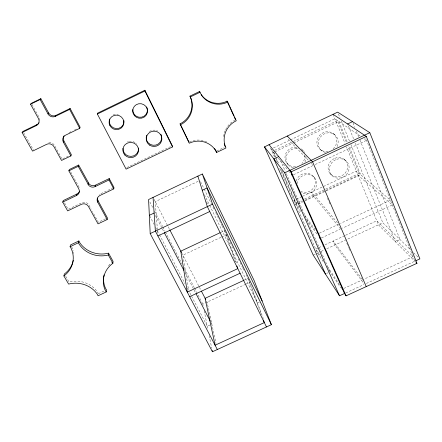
<?xml version="1.0" encoding="UTF-8"?>
<svg xmlns="http://www.w3.org/2000/svg" width="442" height="442" viewBox="0 0 442 442"><rect width="100%" height="100%" fill="white"/><g stroke="black" fill="none" stroke-linecap="round" stroke-linejoin="round"><path stroke-width="0.33" stroke-dasharray="2.21 1.66" d="M69.134 132.611L70.969 131.722M74.643 129.942L76.477 129.053M68.278 156.197L62.084 159.181L54.554 145.495A5.354 5.061 23.5 0 0 47.344 143.153M126.815 167.529L170.463 146.645M113.356 187.723L100.179 194.016A5.155 4.884 7.3 0 0 99.069 194.729M216.718 150.96L224.122 147.435M105.572 218.757L98.317 222.204L92.428 211.486M198.099 181.314L155.236 201.646L157.468 230.475M273.421 147.943L289.184 140.473L309.074 161.004M290.422 139.882L334.898 118.793L360.302 136.114M274.604 150.363L292.659 141.805M293.284 141.512L337.489 120.561L346.633 142.86M274.924 151.833L292.936 143.296M293.56 143.004L338.898 121.522L347.197 141.794M293.438 174.778L313.334 165.402L311.439 163.446M315.19 164.529L366.512 140.352L364.252 138.81M220.757 232.404L224.508 230.647L227.138 236.034M301.886 196.591L293.919 200.325L299.554 208.138M302.499 196.303L356.363 171.043L390.43 200.154L340.533 223.365M98.345 293.681L104.152 290.958M220.884 237.348L182.85 255.178L188.552 289.864M221.508 237.056L226.497 234.719M297.77 202.215L295.908 203.088L280.836 169.363M298.389 201.922L302.113 200.176M304.593 199.016L325.058 189.425M325.677 189.137L359.164 173.441L348.197 146.683M297.002 203.911L295.781 204.486L300.974 211.74M297.615 203.624L302.505 201.331M304.952 200.182L325.284 190.662M325.903 190.369L358.103 175.281L392.363 204.983L342.572 228.122M298.239 203.994L302.61 201.95M305.107 200.778L360.689 174.739L348.755 145.595M319.323 233.232L338.66 224.238L311.693 191.994L313.516 196.171L340.705 228.989M321.411 237.951L340.08 229.276M244.161 280.189L247.26 278.753M318.223 247.951L315.743 249.106L321.096 257.089M318.842 247.664L322.566 245.934M325.052 244.785L344.975 235.542M345.6 235.249L376.788 220.779L413.016 256.636L363.827 279.245M203.099 305.461L202.828 304.118L244.829 284.642M245.448 284.355L249.78 282.344L246.155 274.935M313.185 255.067L320.61 251.625M321.229 251.338L324.329 249.901M326.804 248.758L382.827 222.785L410.706 249.929M210.143 324.975L207.304 326.284L188.828 290.919M259.261 302.295L257.542 303.09L209.536 205.127M326.583 273.465L328.323 272.664M343.782 288.455L362.584 279.814M345.754 292.924L363.893 284.598M366.379 283.455L414.845 261.205L365.6 138.064M332.997 133.434L334.367 134.478M343.992 159.175L345.417 160.385M320.748 149.86L322.019 151.015M413.607 252.758L419.414 258.41M330.041 173.607L331.367 174.91M415.69 262.051L378.451 224.818L346.44 146.893M313.477 176.524L314.687 177.85M287.073 163.402L288.112 164.651M270.996 149.092L276.189 155.529M278.355 158.208L288.737 171.076M289.167 171.612L290.035 172.684M362.169 279.267L333.119 241.039L334.859 245.023L364.109 283.764M304.792 215.392L315.66 230.464M306.571 219.552L317.77 235.183M327.605 266.786L339.848 285.04M323.218 261.609L317.511 253.062L279.184 167.385M329.296 270.719L340.705 287.803M65.742 276.289L69.096 282.057A25.034 22.581 3 0 1 97.699 292.333L98.13 293.234M64.565 202.895L68.156 209.298L81.858 202.756A5.166 4.851 9.4 0 1 88.831 204.939L91.118 209.105M23.619 132.617L33.343 149.926M70.67 171.888L79.179 187.375A5.221 4.923 13.2 0 1 79.654 188.596M32.001 104.511L39.189 117.566A5.47 5.16 30.3 0 1 39.565 118.423M149.65 215.911L154.109 224.448M155.706 227.497L156.976 229.934M157.297 230.547L159.208 234.205M159.523 234.812L185.005 283.598M187.237 287.869L188.507 290.306M155.391 215.475L162.054 228.299M162.369 228.912L163.954 231.967M185.209 272.885L193.773 289.372M194.088 289.985L195.673 293.04M210.9 322.351L211.851 324.185M149.855 201.972L153.026 208.088M154.617 211.149L162.546 226.442M162.86 227.05L165.081 231.332M165.402 231.945L181.894 263.747M184.43 268.642L194.265 287.604M194.585 288.217L202.828 304.118M153.998 199.248L167.899 226.193M168.22 226.807L169.479 229.26M181.668 252.879L201.077 290.51M206.519 301.052L207.083 302.146L216.033 343.517M204.37 194.59L209.232 204.508M200.574 181.69L203.895 188.48M204.198 189.099L211.442 203.917M212.95 207.005L214.464 210.094M215.668 212.563L217.177 215.652M217.481 216.271L219.293 219.972M219.591 220.591L222.006 225.53M222.309 226.149L224.42 230.475M228.348 238.503L229.857 241.586M230.155 242.205L231.967 245.912M232.271 246.531L234.382 250.852M235.592 253.321L237.1 256.41M238.31 258.879L239.818 261.968M240.117 262.587L242.531 267.526M242.835 268.145L244.343 271.228M273.681 152.418L275.648 156.822M275.93 157.446L278.736 163.733M281.543 170.015L296.991 204.58M272.736 151.252L275.25 156.871M276.366 159.369L277.206 161.242M270.438 147.843L275.233 158.567M280.41 160.352L285.178 171.06M286.3 173.584L330.063 271.863M288.632 139.208L289.184 140.473M327.494 198.292L329.942 203.983M346.821 243.199L348.727 247.625M348.998 248.26L350.362 251.421M333.058 114.318L344.865 143.059M338.439 114.042L339.997 117.859M341.296 121.036L349.6 141.39M350.898 144.567L382.827 222.785M348.368 125.904L353.821 139.34M355.374 143.18L395.363 241.73L400.054 239.564L359.987 140.125M353.048 122.915L354.849 127.379M356.39 131.202L358.7 136.937M250.481 284.234L263.327 318.544M247.879 278.466L261.465 314.908M226.724 235.359L236.906 264.25M224.508 230.647L235.547 262.183M206.685 201.806L207.502 204.397M204.187 310.837L207.845 328.97M209.193 335.671L211.762 348.412M157.523 231.16L157.844 235.277M297.024 183.634A10.111 9.393 -35.1 0 1 309.56 174.778A10.111 9.393 -35.1 0 1 315.787 187.629A10.111 9.393 -35.1 0 1 301.356 192.568M305.936 156.23A10.249 9.619 -38.2 0 1 304.682 162.507M293.477 167.794A10.249 9.619 -38.2 0 1 286.328 156.192A10.249 9.619 -38.2 0 1 298.582 148.446M302.101 149.932A10.249 9.619 -38.2 0 1 303.538 151.17M303.952 151.639A10.249 9.619 -38.2 0 1 304.682 152.667M325.5 152.496A10.343 9.613 -42.8 0 1 318.953 139.517A10.343 9.613 -42.8 0 1 333.268 133.81A10.343 9.613 -42.8 0 1 336.036 148.297M296.184 181.027A10.039 9.332 -35.1 0 1 308.991 173.623A10.039 9.332 -35.1 0 1 314.571 186.242A10.039 9.332 -35.1 0 1 300.787 191.441M304.776 155.043A10.177 9.558 -38.3 0 1 301.963 163.391M295.615 166.628A10.177 9.558 -38.3 0 1 284.974 157.225A10.177 9.558 -38.3 0 1 296.184 147.131M300.958 148.777A10.177 9.558 -38.3 0 1 302.798 150.479M328.058 151.335A10.271 9.553 -42.9 0 1 317.157 140.103A10.271 9.553 -42.9 0 1 332.273 132.97A10.271 9.553 -42.9 0 1 332.809 149.092M149.363 131.578A7.763 7.602 0.2 0 1 155.822 130.335M156.474 130.523A7.763 7.602 0.2 0 1 157.711 131.064M127.268 142.064A7.774 7.547 8.1 0 1 128.534 141.589M129.191 141.434A7.774 7.547 8.1 0 1 136.578 143.882M113.29 114.898A7.381 7.199 21.3 0 1 118.301 114.379M108.478 265.714A24.984 22.934 -2.4 0 1 111.561 262.537M71.703 246.807A25.807 23.597 9.3 0 1 73.129 250.979M73.378 252.194A25.807 23.597 9.3 0 1 73.576 253.553M39.697 118.865A5.47 5.16 30.3 0 1 39.852 120.23M223.624 136.639A20.619 19.835 -36.4 0 1 225.337 130.23M225.624 129.617A20.619 19.835 -36.4 0 1 234.973 120.091M189.524 141.821A20.437 19.774 -19.3 0 1 203.983 140.915M204.613 141.12A20.437 19.774 -19.3 0 1 207.066 142.131M334.251 158.534L332.003 159.949A10.127 9.332 -39.7 0 0 333.246 176.054A10.127 9.332 -39.7 0 0 347.683 166.965A10.127 9.332 -39.7 0 0 334.251 158.534M335.611 159.744L333.351 161.17A10.199 9.393 -39.6 0 0 334.594 177.375A10.199 9.393 -39.6 0 0 349.13 168.225A10.199 9.393 -39.6 0 0 335.611 159.744"/><path stroke-width="0.66" d="M106.257 291.93L105.423 290.659A25.155 23.072 -2.5 0 1 112.892 263.239L113.064 261.349L108.533 253.15A25.702 24.023 4.3 0 1 79.554 242.387L78.88 240.973L70.565 244.912L70.09 246.713L70.974 248.045A25.984 23.741 9.2 0 1 63.891 275.957L68.621 284.084A25.205 22.713 2.9 0 1 97.422 294.411L98.074 295.764L106.257 291.93L106.478 289.869L105.644 288.609A24.984 22.934 -2.4 0 1 104.047 274.88M112.892 263.239L108.329 254.995L108.533 253.15M107.168 219.536L97.682 202.11A5.194 4.912 7.1 0 1 99.903 195.502L113.782 188.883L113.953 187.441L109.24 178.579L95.406 185.192A5.216 4.956 11.5 0 1 89.174 184.038L78.648 165.043L69.361 169.507L68.864 170.839L78.753 188.822A5.26 4.956 13 0 1 76.576 195.486L62.725 202.105L67.659 210.895L81.455 204.309A5.199 4.884 9.3 0 1 88.477 206.497L98.03 223.873L107.168 219.536L107.384 217.895L97.969 200.58A5.155 4.884 7.3 0 1 97.395 198.099M113.782 188.883L109.03 179.966L109.24 178.579M97.682 202.11L97.969 200.58M78.648 165.043L78.217 166.341L88.82 185.463A5.249 4.989 11.3 0 0 95.096 186.629L95.406 185.192M78.88 240.973L78.466 242.746L79.146 244.172A25.885 24.172 4.2 0 0 108.329 254.995M88.035 184.38L88.394 182.966M63.891 275.957L64.399 273.979A25.807 23.597 9.3 0 0 73.273 260.371M76.576 195.486L77.013 193.988A5.221 4.923 13.2 0 0 79.549 191.148M97.373 114.042L97.665 113.108L144.877 90.24L172.303 145.766L172.546 146.915L126.114 169.126L97.373 114.042L144.926 91.008L144.877 90.24M62.725 202.105L63.261 200.569L77.013 193.988M39.073 122.788A5.47 5.16 30.3 0 1 37.062 124.561L22.945 131.423L22.1 132.501L32.575 151.131L46.681 144.307A5.392 5.1 23.4 0 1 53.941 146.661L61.532 160.44L70.891 155.932L71.372 154.706L63.897 140.976A5.343 5.1 23.7 0 1 64.062 135.849M70.891 155.932L63.355 142.114A5.381 5.133 23.5 0 1 65.543 135.18L79.726 128.318L80.151 127.274L70.134 108.494L55.941 115.39L55.333 116.351A5.497 5.232 31.4 0 1 47.979 113.914L40.139 99.522L40.863 98.676L48.642 112.964A5.459 5.194 31.6 0 0 55.941 115.39M63.355 142.114L63.897 140.976M55.333 116.351L69.632 109.406L70.134 108.494M47.979 113.914L48.642 112.964M22.1 132.501L36.321 125.589L37.062 124.561M36.321 125.589A5.508 5.194 30.1 0 0 38.454 118.544L30.553 104.201L31.349 103.323L40.863 98.676M180.358 124.837A21.128 20.984 -14.4 0 0 190.331 96.936L200.027 92.262L199.585 91.483L189.955 96.124A20.973 20.84 -14.4 0 1 180.054 123.832L189.281 143.225A20.581 19.907 -19.3 0 1 216.652 152.435L225.972 147.998A20.768 19.962 -36.2 0 1 236.271 120.76L227.663 101.958L227.022 101.113L225.42 101.969A21.266 20.802 -57 0 1 201.27 94.704M227.663 101.958L226.05 102.82A21.42 20.951 -56.6 0 1 201.729 95.505L199.585 91.483M30.553 104.201L40.139 99.522M68.864 170.839L78.217 166.341M95.096 186.629L109.03 179.966M202.359 173.993L148.589 199.53L150.197 233.575L212.442 351.76L271.405 324.682L254.062 280.361L202.359 173.993L212.552 204.154L271.405 324.682M333.058 114.318L366.296 136.429L416.955 263.316L346.069 295.842L344.506 293.494L339.511 295.786L313.185 255.067L264.487 146.866L337.66 112.135L369.81 132.683L419.9 258.885L415.966 260.686M70.09 246.713L78.764 242.603M149.335 215.304L154.125 213.033M202.248 190.248L207.077 187.96L262.128 300.974M278.725 156.573L273.841 158.882L325.428 274.001M347.589 123.981L352.534 121.638M150.197 233.575L212.552 204.154M264.487 146.866L284.687 172.828L369.81 132.683M269.034 144.711L291.195 171.839L366.296 136.429M157.893 235.962L209.74 211.525M220.133 232.696L180.778 251.161L187.292 292.129L237.802 268.62L236.901 266.045M189.668 296.665L240.072 273.233M243.542 280.477L205.11 298.317L215.083 345.224L264.327 322.583L263.371 320.025M416.11 262.471L416.955 263.316M287.256 136.059L312.555 161.766L366.236 286.587M291.333 174.292L292.195 175.363M319.367 237.415L320.168 238.531M341.765 287.891L342.528 289.029M69.632 109.406L79.726 128.318M217.331 349.517L155.369 231.138L153.048 197.408M164.275 232.575L183.938 270.443M195.994 293.648L210.265 321.13M169.794 229.873L181.491 252.531M201.397 291.118L205.817 299.693M144.926 91.008L172.546 146.915M266.471 326.947L207.331 206.618L197.861 176.131M180.054 123.832L188.916 142.097M216.652 152.435L216.099 151.252A20.437 19.774 -19.3 0 0 214.464 148.451M189.955 96.124L190.331 96.936M227.022 101.113L229.017 105.472M229.586 106.715L233.862 116.053M234.437 117.301L235.575 119.793M284.687 172.828L339.511 295.786M291.195 171.839L346.069 295.842M289.974 170.336L344.506 293.494M212.171 350.423L212.442 351.76M123.937 120.649A7.381 7.199 21.3 0 1 115.926 128.561A7.381 7.199 21.3 0 1 109.627 119.053M161.667 136.926A7.763 7.602 0.2 0 1 153.081 145.263A7.763 7.602 0.2 0 1 146.595 135.269M160.927 134.39A7.763 7.602 0.2 0 1 161.568 136.269M146.689 106.898A7.365 7.26 19.4 0 1 141.556 117.196A7.365 7.26 19.4 0 1 132.755 109.561M138.479 148.048A7.774 7.547 8.1 0 1 130.987 156.385A7.774 7.547 8.1 0 1 123.003 148.363M225.359 146.843A20.619 19.835 -36.4 0 1 224.232 143.794M149.678 145.147A7.818 7.652 -0.1 0 0 161.855 139.352A7.818 7.652 -0.1 0 0 150.639 131.926A7.818 7.652 -0.1 0 0 149.678 145.147M109.865 125.55A7.437 7.249 21 0 0 122.683 126.456A7.437 7.249 21 0 0 116.876 115.124A7.437 7.249 21 0 0 109.865 125.55M134.545 115.749A7.415 7.31 18.8 0 0 147.125 113.373A7.415 7.31 18.8 0 0 138.661 103.776A7.415 7.31 18.8 0 0 134.545 115.749M124.848 155.004A7.829 7.597 7.9 0 0 138.125 152.484A7.829 7.597 7.9 0 0 129.141 142.556A7.829 7.597 7.9 0 0 124.848 155.004"/></g></svg>
